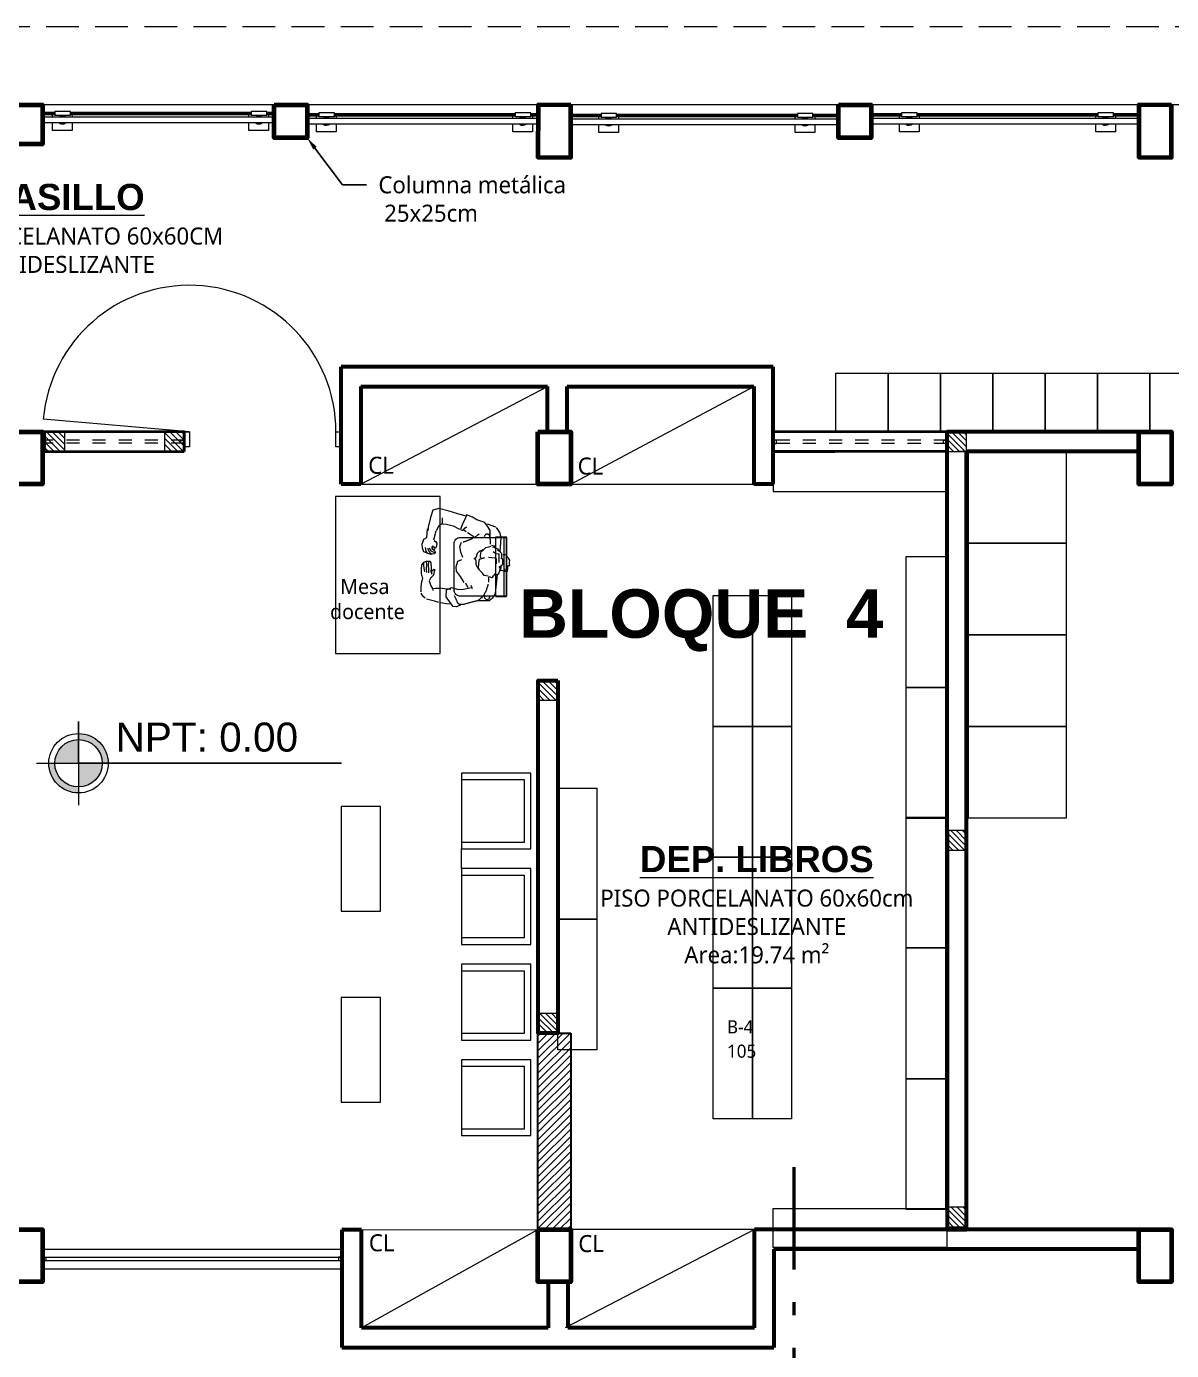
# Model space of a CAD drawing. Header units: millimetres. Extents: x 1 to 121, y 0 to 90.
# Drawn here: x 80.15 to 88.9, y 15.6 to 25.71 of the extents above; entities that cross this region are included whole.
import ezdxf
from ezdxf import colors
from ezdxf.entities.mleader import LeaderData, LeaderLine
from ezdxf.enums import TextEntityAlignment as Align
from ezdxf.math import Vec2, Vec3

# ---------------------------------------------------------------- set-up
doc = ezdxf.new("R2010")
doc.units = ezdxf.units.MM
doc.linetypes.add('1CORTE', pattern=[1.5, 1, -0.25, 0, -0.25])
doc.linetypes.add('DASHED2', pattern=[0.375, 0.25, -0.125])
doc.layers.add('01', color=7, linetype='Continuous', lineweight=5, true_color=0xcc6600)
doc.layers.add('Mobiliario', color=7, linetype='Continuous', lineweight=0, true_color=0x7f7f7f)
for name, color, linetype, lineweight in [('A-FLOR-HRAL', 11, 'Continuous', 9), ('AA. Proyeccion Corte', 10, '1CORTE', 50), ('COLUMNAS 50', 32, 'Continuous', 70), ('COLUMNAS REFOR.', 40, 'Continuous', 25), ('COLUMNETASSS', 211, 'Continuous', 20), ('Equipamiento SR', 23, 'Continuous', 0), ('GRAFO 4', 7, 'Continuous', 30), ('GRAFO00', 7, 'Continuous', 0), ('letras sr', 7, 'Continuous', 5), ('Muebles', 252, 'Continuous', 0), ('muro bajo', 191, 'Continuous', 40), ('Muros el', 144, 'Continuous', 60), ('Puertas El', 21, 'Continuous', 15), ('TEXTO 100', 7, 'Continuous', 20), ('TEXTOS-SUBTITULO', 7, 'Continuous', 30), ('Vanos', 140, 'Continuous', 5)]:
    doc.layers.add(name, color=color, linetype=linetype, lineweight=lineweight)
doc.layers.add('perimetroooo', color=3, linetype='Continuous')
doc.styles.add('Generales', font='trebuc.ttf', dxfattribs={"height": 0.1})
doc.styles.add('JOS', font='arial.ttf', dxfattribs={"height": 1})
doc.styles.add('Santa Rosa 1 50', font='trebuc.ttf')
doc.styles.add('TURBO_BASS', font='swisseb.ttf')

# ---------------------------------------------------------------- blocks, each defined once
blk = doc.blocks.new('Barandilla - 50 x 12mm-V66-Nivel 2')
at = {"layer": 'A-FLOR-HRAL'}
for p, q in [((-27, 93), (-88, 93)), ((-88, 93), (-88, 18)), ((-88, 18), (-88, -57)), ((34, 93), (13, 93)), ((25, 3), (25, 34)), ((27, 79), (57, 79)), ((27, 79), (27, -40)), ((57, 79), (57, -40)), ((-88, -57), (-27, -57)), ((13, -57), (34, -57)), ((57, -40), (27, -40))]:
    blk.add_line(p, q, dxfattribs=at)
for centre, radius, start, end in [((-1, 18), 39.4, 144.0345, 215.4043), ((-19, -78), 120, 93.547, 96.3187), ((-19, -78), 120, 68.282, 74.1525), ((-18, 114), 120, 285.3761, 291.1568), ((-18, 114), 120, 263.1201, 266.0068)]:
    blk.add_arc(centre, radius, start, end, dxfattribs=at)
blk = doc.blocks.new('Barandilla - 50 x 12mm-V67-Nivel 2')
at = {"layer": 'A-FLOR-HRAL'}
for p, q in [((-27, 93), (-88, 93)), ((-88, 93), (-88, 18)), ((-88, 18), (-88, -57)), ((34, 93), (13, 93)), ((25, 3), (25, 34)), ((27, 79), (57, 79)), ((27, 79), (27, -40)), ((57, 79), (57, -40)), ((-88, -57), (-27, -57)), ((13, -57), (34, -57)), ((57, -40), (27, -40))]:
    blk.add_line(p, q, dxfattribs=at)
for centre, radius, start, end in [((-1, 18), 39.4, 144.0345, 215.4043), ((-19, -78), 120, 93.584, 96.3187), ((-19, -78), 120, 68.282, 74.2036), ((-18, 114), 120, 285.3312, 291.1568), ((-18, 114), 120, 263.1201, 265.9625)]:
    blk.add_arc(centre, radius, start, end, dxfattribs=at)
blk = doc.blocks.new('Barandilla - Barandilla-616239-Nivel 2')
at = {"layer": 'A-FLOR-HRAL'}
for p, q in [((102662, 39633), (102896, 39633)), ((102662, 39625), (102896, 39625)), ((102662, 39623), (102896, 39623)), ((102662, 39615), (102896, 39615)), ((104708, 39595), (102662, 39595)), ((103015, 39633), (104396, 39633)), ((103015, 39625), (104396, 39625)), ((103015, 39623), (104396, 39623)), ((103015, 39615), (104396, 39615)), ((104515, 39633), (104708, 39633)), ((104515, 39625), (104708, 39625)), ((104515, 39623), (104708, 39623)), ((104515, 39615), (104708, 39615)), ((102662, 39555), (104708, 39555))]:
    blk.add_line(p, q, dxfattribs=at)
at = {"extrusion": (0, 0, -1), "zscale": -1, "rotation": 90.00000000000024}
for name, p in [('Barandilla - 50 x 12mm-V67-Nivel 2', (-102935, 39581)), ('Barandilla - 50 x 12mm-V66-Nivel 2', (-104435, 39581))]:
    blk.add_blockref(name, p, dxfattribs=at)
blk = doc.blocks.new('Barandilla - 50 x 12mm-V68-Nivel 2')
at = {"layer": 'A-FLOR-HRAL'}
for p, q in [((-27, 93), (-88, 93)), ((-88, 93), (-88, 18)), ((-88, 18), (-88, -57)), ((34, 93), (13, 93)), ((25, 3), (25, 34)), ((27, 79), (57, 79)), ((27, 79), (27, -40)), ((57, 79), (57, -40)), ((-88, -57), (-27, -57)), ((13, -57), (34, -57)), ((57, -40), (27, -40))]:
    blk.add_line(p, q, dxfattribs=at)
for centre, radius, start, end in [((-1, 18), 39.4, 144.0345, 215.4043), ((-19, -78), 120, 93.5471, 96.3187), ((-19, -78), 120, 68.282, 74.1525), ((-18, 114), 120, 285.3761, 291.1568), ((-18, 114), 120, 263.1201, 266.0068)]:
    blk.add_arc(centre, radius, start, end, dxfattribs=at)
blk = doc.blocks.new('Barandilla - 50 x 12mm-V69-Nivel 2')
at = {"layer": 'A-FLOR-HRAL'}
for p, q in [((-27, 93), (-88, 93)), ((-88, 93), (-88, 18)), ((-88, 18), (-88, -57)), ((34, 93), (13, 93)), ((25, 3), (25, 34)), ((27, 79), (57, 79)), ((27, 79), (27, -40)), ((57, 79), (57, -40)), ((-88, -57), (-27, -57)), ((13, -57), (34, -57)), ((57, -40), (27, -40))]:
    blk.add_line(p, q, dxfattribs=at)
for centre, radius, start, end in [((-1, 18), 39.4, 144.0345, 215.4043), ((-19, -78), 120, 93.584, 96.3187), ((-19, -78), 120, 68.282, 74.2035), ((-18, 114), 120, 285.3313, 291.1568), ((-18, 114), 120, 263.1201, 265.9625)]:
    blk.add_arc(centre, radius, start, end, dxfattribs=at)
blk = doc.blocks.new('Barandilla - Barandilla-616307-Nivel 2')
at = {"layer": 'A-FLOR-HRAL'}
for p, q in [((100367, 39628), (100600, 39628)), ((100367, 39620), (100600, 39620)), ((100367, 39618), (100600, 39618)), ((100367, 39610), (100600, 39610)), ((102412, 39590), (100367, 39590)), ((100719, 39628), (102100, 39628)), ((100719, 39620), (102100, 39620)), ((100719, 39618), (102100, 39618)), ((100719, 39610), (102100, 39610)), ((102219, 39628), (102412, 39628)), ((102219, 39620), (102412, 39620)), ((102219, 39618), (102412, 39618)), ((102219, 39610), (102412, 39610)), ((100367, 39550), (102412, 39550))]:
    blk.add_line(p, q, dxfattribs=at)
at = {"extrusion": (0, 0, -1), "zscale": -1, "rotation": 90.00000000000024}
for name, p in [('Barandilla - 50 x 12mm-V69-Nivel 2', (-100639, 39576)), ('Barandilla - 50 x 12mm-V68-Nivel 2', (-102139, 39576))]:
    blk.add_blockref(name, p, dxfattribs=at)
blk = doc.blocks.new('Barandilla - 50 x 12mm-V70-Nivel 2')
at = {"layer": 'A-FLOR-HRAL'}
for p, q in [((-27, 93), (-88, 93)), ((-88, 93), (-88, 18)), ((-88, 18), (-88, -57)), ((34, 93), (13, 93)), ((25, 3), (25, 34)), ((27, 79), (57, 79)), ((27, 79), (27, -40)), ((57, 79), (57, -40)), ((-88, -57), (-27, -57)), ((13, -57), (34, -57)), ((57, -40), (27, -40))]:
    blk.add_line(p, q, dxfattribs=at)
for centre, radius, start, end in [((-1, 18), 39.4, 144.0345, 215.4043), ((-19, -78), 120, 93.567, 96.3187), ((-19, -78), 120, 68.282, 74.1525), ((-18, 114), 120, 285.3761, 291.1568), ((-18, 114), 120, 263.1201, 265.988)]:
    blk.add_arc(centre, radius, start, end, dxfattribs=at)
blk = doc.blocks.new('Barandilla - 50 x 12mm-V71-Nivel 2')
at = {"layer": 'A-FLOR-HRAL'}
for p, q in [((-27, 93), (-88, 93)), ((-88, 93), (-88, 18)), ((-88, 18), (-88, -57)), ((34, 93), (13, 93)), ((25, 3), (25, 34)), ((27, 79), (57, 79)), ((27, 79), (27, -40)), ((57, 79), (57, -40)), ((-88, -57), (-27, -57)), ((13, -57), (34, -57)), ((57, -40), (27, -40))]:
    blk.add_line(p, q, dxfattribs=at)
for centre, radius, start, end in [((-1, 18), 39.4, 144.0345, 215.4043), ((-19, -78), 120, 93.584, 96.3187), ((-19, -78), 120, 68.282, 74.185), ((-18, 114), 120, 285.3507, 291.1568), ((-18, 114), 120, 263.1201, 265.9625)]:
    blk.add_arc(centre, radius, start, end, dxfattribs=at)
blk = doc.blocks.new('Barandilla - Barandilla-616371-Nivel 2')
at = {"layer": 'A-FLOR-HRAL'}
for p, q in [((98350, 39633), (98444, 39633)), ((98350, 39625), (98444, 39625)), ((98350, 39623), (98444, 39623)), ((98350, 39615), (98444, 39615)), ((100117, 39595), (98350, 39595)), ((98563, 39633), (99944, 39633)), ((98563, 39625), (99944, 39625)), ((98563, 39623), (99944, 39623)), ((98563, 39615), (99944, 39615)), ((100063, 39633), (100117, 39633)), ((100063, 39625), (100117, 39625)), ((100063, 39623), (100117, 39623)), ((100063, 39615), (100117, 39615)), ((98350, 39555), (100117, 39555))]:
    blk.add_line(p, q, dxfattribs=at)
at = {"extrusion": (0, 0, -1), "zscale": -1, "rotation": 90.00000000000027}
for name, p in [('Barandilla - 50 x 12mm-V71-Nivel 2', (-98483, 39581)), ('Barandilla - 50 x 12mm-V70-Nivel 2', (-99983, 39581))]:
    blk.add_blockref(name, p, dxfattribs=at)
blk = doc.blocks.new('Barandilla - 50 x 12mm-V72-Nivel 2')
at = {"layer": 'A-FLOR-HRAL'}
for p, q in [((-27, 93), (-88, 93)), ((-88, 93), (-88, 18)), ((-88, 18), (-88, -57)), ((34, 93), (13, 93)), ((25, 3), (25, 34)), ((27, 79), (57, 79)), ((27, 79), (27, -40)), ((57, 79), (57, -40)), ((-88, -57), (-27, -57)), ((13, -57), (34, -57)), ((57, -40), (27, -40))]:
    blk.add_line(p, q, dxfattribs=at)
for centre, radius, start, end in [((-1, 18), 39.4, 144.0345, 215.4043), ((-19, -78), 120, 93.567, 96.3187), ((-19, -78), 120, 68.282, 74.1525), ((-18, 114), 120, 285.3761, 291.1568), ((-18, 114), 120, 263.1201, 265.9881)]:
    blk.add_arc(centre, radius, start, end, dxfattribs=at)
blk = doc.blocks.new('Barandilla - 50 x 12mm-V73-Nivel 2')
at = {"layer": 'A-FLOR-HRAL'}
for p, q in [((-27, 93), (-88, 93)), ((-88, 93), (-88, 18)), ((-88, 18), (-88, -57)), ((34, 93), (13, 93)), ((25, 3), (25, 34)), ((27, 79), (57, 79)), ((27, 79), (27, -40)), ((57, 79), (57, -40)), ((-88, -57), (-27, -57)), ((13, -57), (34, -57)), ((57, -40), (27, -40))]:
    blk.add_line(p, q, dxfattribs=at)
for centre, radius, start, end in [((-1, 18), 39.4, 144.0345, 215.4043), ((-19, -78), 120, 93.584, 96.3187), ((-19, -78), 120, 68.282, 74.185), ((-18, 114), 120, 285.3507, 291.1568), ((-18, 114), 120, 263.1201, 265.9625)]:
    blk.add_arc(centre, radius, start, end, dxfattribs=at)
blk = doc.blocks.new('Barandilla - Barandilla-616438-Nivel 2')
at = {"layer": 'A-FLOR-HRAL'}
for p, q in [((96332, 39643), (96426, 39643)), ((96332, 39635), (96426, 39635)), ((96332, 39633), (96426, 39633)), ((96332, 39625), (96426, 39625)), ((98100, 39605), (96332, 39605)), ((96332, 39565), (98100, 39565)), ((96545, 39643), (97926, 39643)), ((96545, 39635), (97926, 39635)), ((96545, 39633), (97926, 39633)), ((96545, 39625), (97926, 39625)), ((98045, 39643), (98100, 39643)), ((98045, 39635), (98100, 39635)), ((98045, 39633), (98100, 39633)), ((98045, 39625), (98100, 39625))]:
    blk.add_line(p, q, dxfattribs=at)
at = {"extrusion": (0, 0, -1), "zscale": -1, "rotation": 90.00000000000027}
for name, p in [('Barandilla - 50 x 12mm-V73-Nivel 2', (-96466, 39591)), ('Barandilla - 50 x 12mm-V72-Nivel 2', (-97966, 39591))]:
    blk.add_blockref(name, p, dxfattribs=at)
blk = doc.blocks.new('A$C5A0F33B4')
at = {"layer": 'Puertas El', "linetype": 'Continuous'}
blk.add_line((1.12, 1.16), (1.218, 2.276), dxfattribs=at)
at = {"layer": 'Puertas El', "linetype": 'ByBlock'}
for p, q in [((1.005, 1.16), (1.005, 1.2)), ((1.005, 1.2), (1.12, 1.2)), ((1.12, 1.2), (1.005, 1.2)), ((1.12, 1.16), (1.005, 1.16)), ((1.12, 1.2), (1.12, 1.16)), ((1.005, 0), (1.005, 0.04)), ((1.005, 0.04), (1.12, 0.04)), ((1.12, 0), (1.005, 0)), ((1.12, 0), (1.005, 0)), ((1.12, 0), (1.005, 0)), ((1.12, 0.04), (1.12, 0))]:
    blk.add_line(p, q, dxfattribs=at)
blk.add_arc((1.12, 1.16), 1.12, 270, 85, dxfattribs=at)
blk = doc.blocks.new('A$C196F1E11')
at = {"layer": '01', "lineweight": 5}
h = blk.add_hatch(dxfattribs=at)
h.set_pattern_fill('ANSI31', scale=0.01, angle=-90)
h.set_pattern_definition([(315, (-134.044812, -149.728227), (0.0224506403, 0.0224506403), [])])
h.paths.add_polyline_path([(0, 0.15), (0, 0), (0.15, 0), (0.15, 0.15)])
at = {"layer": 'COLUMNETASSS', "color": 7, "lineweight": 5}
blk.add_lwpolyline([(0, 0.15), (0, 0), (0.15, 0), (0.15, 0.15)], close=True, dxfattribs=at)
blk = doc.blocks.new('A$C25F65E93')
at = {"layer": 'Equipamiento SR', "linetype": 'Continuous'}
for p, q in [((0.018, 0.478), (0, 0.478)), ((0, 0.022), (0, 0.478)), ((0.082, 0.478), (0.018, 0.478)), ((0.018, 0.022), (0.018, 0.478)), ((0.082, 0.022), (0.082, 0.478)), ((0.126, 0.478), (0.127, 0.482)), ((0.127, 0.482), (0.128, 0.486)), ((0.128, 0.486), (0.13, 0.49)), ((0.13, 0.49), (0.133, 0.493)), ((0.133, 0.493), (0.135, 0.496)), ((0.135, 0.496), (0.139, 0.498)), ((0.139, 0.498), (0.142, 0.5)), ((0.142, 0.5), (0.146, 0.5)), ((0.146, 0.5), (0.15, 0.5)), ((0.15, 0.5), (0.154, 0.5)), ((0.154, 0.5), (0.157, 0.498)), ((0.157, 0.498), (0.16, 0.496)), ((0.16, 0.496), (0.163, 0.493)), ((0.163, 0.493), (0.166, 0.49)), ((0.166, 0.49), (0.167, 0.488)), ((0.167, 0.488), (0.171, 0.478)), ((0.018, 0.022), (0, 0.022)), ((0.082, 0.022), (0.018, 0.022)), ((0.127, 0.019), (0.126, 0.022)), ((0.128, 0.015), (0.127, 0.019)), ((0.13, 0.011), (0.128, 0.015)), ((0.133, 0.007), (0.13, 0.011)), ((0.135, 0.005), (0.133, 0.007)), ((0.139, 0.002), (0.135, 0.005)), ((0.142, 0.001), (0.139, 0.002)), ((0.146, 0), (0.142, 0.001)), ((0.154, 0.001), (0.15, 0)), ((0.157, 0.002), (0.154, 0.001)), ((0.16, 0.005), (0.157, 0.002)), ((0.163, 0.007), (0.16, 0.005)), ((0.166, 0.011), (0.163, 0.007)), ((0.167, 0.013), (0.166, 0.011)), ((0.171, 0.022), (0.167, 0.013)), ((0.15, 0), (0.146, 0))]:
    blk.add_line(p, q, dxfattribs=at)
blk.add_lwpolyline([(0, 0.025), (0.35, 0.025, 0.414214), (0.4, 0.075), (0.4, 0.425, 0.414214), (0.35, 0.475), (0, 0.475), (0, 0.025)], format="xyb", dxfattribs=at)
blk = doc.blocks.new('A$C774D03AA')
at = {"layer": 'Equipamiento SR'}
for p, q in [((0.014, 0.588), (0.069, 0.608)), ((0.069, 0.608), (0.142, 0.625)), ((0.142, 0.625), (0.17, 0.628)), ((0.221, 0.634), (0.156, 0.629)), ((0.234, 0.659), (0.221, 0.634)), ((0.272, 0.671), (0.234, 0.659)), ((0.304, 0.667), (0.272, 0.671)), ((0.327, 0.639), (0.298, 0.644)), ((0.326, 0.601), (0.303, 0.614)), ((0.331, 0.657), (0.304, 0.667)), ((0.338, 0.611), (0.307, 0.627)), ((0.342, 0.631), (0.327, 0.639)), ((0.353, 0.607), (0.331, 0.657)), ((0.35, 0.598), (0.338, 0.611)), ((0.439, 0.621), (0.402, 0.619)), ((0.41, 0.657), (0.403, 0.64)), ((0.403, 0.64), (0.403, 0.611)), ((0.403, 0.611), (0.415, 0.604)), ((0.427, 0.636), (0.405, 0.638)), ((0.431, 0.673), (0.412, 0.659)), ((0.433, 0.657), (0.412, 0.658)), ((0.462, 0.638), (0.427, 0.636)), ((0.464, 0.676), (0.431, 0.673)), ((0.456, 0.656), (0.433, 0.657)), ((0.462, 0.62), (0.439, 0.621)), ((0.485, 0.651), (0.456, 0.656)), ((0.489, 0.635), (0.462, 0.638)), ((0.491, 0.619), (0.462, 0.62)), ((0.494, 0.675), (0.464, 0.676)), ((0.515, 0.674), (0.494, 0.675)), ((0.515, 0.673), (0.534, 0.668)), ((0.533, 0.606), (0.554, 0.618)), ((0.534, 0.668), (0.561, 0.675)), ((0.554, 0.618), (0.591, 0.604)), ((0.561, 0.675), (0.599, 0.681)), ((0.599, 0.681), (0.638, 0.681)), ((0.673, 0.664), (0.647, 0.679)), ((0.686, 0.648), (0.673, 0.664)), ((0.709, 0.577), (0.694, 0.638)), ((0, 0.543), (0.014, 0.588)), ((0.02, 0.464), (0, 0.543)), ((0.082, 0.515), (0.071, 0.516)), ((0.113, 0.516), (0.082, 0.515)), ((0.13, 0.54), (0.113, 0.516)), ((0.117, 0.515), (0.121, 0.484)), ((0.169, 0.562), (0.13, 0.54)), ((0.173, 0.567), (0.243, 0.584)), ((0.246, 0.578), (0.252, 0.569)), ((0.252, 0.569), (0.264, 0.559)), ((0.264, 0.559), (0.287, 0.562)), ((0.287, 0.562), (0.304, 0.569)), ((0.289, 0.594), (0.307, 0.596)), ((0.295, 0.582), (0.289, 0.594)), ((0.301, 0.595), (0.294, 0.594)), ((0.294, 0.594), (0.296, 0.576)), ((0.304, 0.569), (0.295, 0.582)), ((0.313, 0.589), (0.301, 0.595)), ((0.301, 0.574), (0.314, 0.576)), ((0.307, 0.596), (0.313, 0.586)), ((0.314, 0.576), (0.313, 0.589)), ((0.313, 0.586), (0.331, 0.57)), ((0.34, 0.575), (0.326, 0.601)), ((0.331, 0.57), (0.348, 0.58)), ((0.348, 0.58), (0.353, 0.607)), ((0.415, 0.604), (0.458, 0.602)), ((0.458, 0.602), (0.481, 0.605)), ((0.474, 0.595), (0.465, 0.58)), ((0.465, 0.58), (0.468, 0.574)), ((0.468, 0.574), (0.483, 0.579)), ((0.487, 0.597), (0.474, 0.595)), ((0.481, 0.605), (0.501, 0.598)), ((0.483, 0.579), (0.511, 0.585)), ((0.501, 0.598), (0.487, 0.597)), ((0.511, 0.585), (0.533, 0.606)), ((0.591, 0.604), (0.612, 0.592)), ((0.607, 0.533), (0.609, 0.517)), ((0.611, 0.588), (0.608, 0.561)), ((0.608, 0.565), (0.608, 0.532)), ((0.609, 0.517), (0.611, 0.5)), ((0.612, 0.592), (0.628, 0.59)), ((0.618, 0.587), (0.618, 0.591)), ((0.718, 0.544), (0.709, 0.577)), ((0.718, 0.539), (0.722, 0.515)), ((0.722, 0.515), (0.726, 0.486)), ((0.041, 0.398), (0.02, 0.464)), ((0.121, 0.484), (0.133, 0.433)), ((0.133, 0.433), (0.158, 0.386)), ((0.445, 0.41), (0.402, 0.397)), ((0.479, 0.408), (0.445, 0.41)), ((0.521, 0.377), (0.479, 0.408)), ((0.621, 0.485), (0.605, 0.447)), ((0.605, 0.447), (0.617, 0.402)), ((0.611, 0.5), (0.613, 0.483)), ((0.613, 0.483), (0.615, 0.467)), ((0.615, 0.467), (0.616, 0.452)), ((0.676, 0.486), (0.621, 0.485)), ((0.678, 0.418), (0.668, 0.424)), ((0.729, 0.45), (0.676, 0.486)), ((0.687, 0.414), (0.678, 0.418)), ((0.694, 0.411), (0.687, 0.414)), ((0.7, 0.408), (0.694, 0.411)), ((0.705, 0.406), (0.7, 0.408)), ((0.709, 0.404), (0.705, 0.406)), ((0.726, 0.486), (0.73, 0.451)), ((0.748, 0.435), (0.729, 0.45)), ((0.739, 0.378), (0.753, 0.412)), ((0.753, 0.412), (0.748, 0.435)), ((0.059, 0.335), (0.041, 0.398)), ((0.05, 0.331), (0.08, 0.341)), ((0.067, 0.287), (0.05, 0.331)), ((0.08, 0.341), (0.117, 0.363)), ((0.117, 0.363), (0.161, 0.377)), ((0.148, 0.343), (0.141, 0.329)), ((0.168, 0.36), (0.148, 0.343)), ((0.161, 0.377), (0.168, 0.36)), ((0.179, 0.335), (0.164, 0.355)), ((0.184, 0.325), (0.214, 0.277)), ((0.237, 0.304), (0.235, 0.301)), ((0.238, 0.308), (0.237, 0.304)), ((0.24, 0.311), (0.238, 0.308)), ((0.241, 0.315), (0.24, 0.311)), ((0.242, 0.318), (0.241, 0.315)), ((0.243, 0.321), (0.242, 0.318)), ((0.245, 0.324), (0.243, 0.321)), ((0.246, 0.327), (0.245, 0.324)), ((0.247, 0.33), (0.246, 0.327)), ((0.248, 0.333), (0.247, 0.33)), ((0.249, 0.336), (0.248, 0.333)), ((0.25, 0.339), (0.249, 0.336)), ((0.251, 0.342), (0.25, 0.339)), ((0.252, 0.345), (0.251, 0.342)), ((0.253, 0.349), (0.252, 0.345)), ((0.254, 0.352), (0.253, 0.349)), ((0.255, 0.355), (0.254, 0.352)), ((0.256, 0.358), (0.255, 0.355)), ((0.29, 0.384), (0.258, 0.369)), ((0.335, 0.375), (0.29, 0.384)), ((0.376, 0.361), (0.335, 0.375)), ((0.402, 0.397), (0.389, 0.368)), ((0.566, 0.349), (0.521, 0.377)), ((0.578, 0.334), (0.572, 0.337)), ((0.585, 0.33), (0.578, 0.334)), ((0.592, 0.326), (0.585, 0.33)), ((0.6, 0.323), (0.592, 0.326)), ((0.608, 0.318), (0.6, 0.323)), ((0.62, 0.368), (0.603, 0.293)), ((0.617, 0.402), (0.62, 0.368)), ((0.713, 0.403), (0.709, 0.404)), ((0.716, 0.402), (0.713, 0.403)), ((0.718, 0.4), (0.716, 0.402)), ((0.721, 0.399), (0.718, 0.4)), ((0.719, 0.301), (0.72, 0.307)), ((0.72, 0.307), (0.722, 0.313)), ((0.723, 0.398), (0.721, 0.399)), ((0.722, 0.313), (0.724, 0.319)), ((0.725, 0.396), (0.723, 0.398)), ((0.724, 0.319), (0.725, 0.325)), ((0.727, 0.395), (0.725, 0.396)), ((0.725, 0.325), (0.727, 0.33)), ((0.728, 0.393), (0.727, 0.395)), ((0.727, 0.33), (0.728, 0.336)), ((0.73, 0.391), (0.728, 0.393)), ((0.728, 0.336), (0.73, 0.342)), ((0.731, 0.389), (0.73, 0.391)), ((0.73, 0.342), (0.731, 0.347)), ((0.732, 0.387), (0.731, 0.389)), ((0.731, 0.347), (0.733, 0.352)), ((0.733, 0.385), (0.732, 0.387)), ((0.734, 0.382), (0.733, 0.385)), ((0.733, 0.352), (0.734, 0.357)), ((0.735, 0.38), (0.734, 0.382)), ((0.734, 0.362), (0.735, 0.366)), ((0.734, 0.357), (0.734, 0.362)), ((0.735, 0.377), (0.735, 0.38)), ((0.735, 0.374), (0.735, 0.377)), ((0.735, 0.37), (0.735, 0.374)), ((0.735, 0.366), (0.735, 0.37)), ((0.086, 0.254), (0.067, 0.287)), ((0.108, 0.191), (0.086, 0.254)), ((0.202, 0.245), (0.195, 0.234)), ((0.209, 0.254), (0.202, 0.245)), ((0.214, 0.262), (0.209, 0.254)), ((0.219, 0.269), (0.214, 0.262)), ((0.222, 0.275), (0.219, 0.269)), ((0.225, 0.28), (0.222, 0.275)), ((0.228, 0.284), (0.225, 0.28)), ((0.23, 0.289), (0.228, 0.284)), ((0.232, 0.293), (0.23, 0.289)), ((0.234, 0.297), (0.232, 0.293)), ((0.235, 0.301), (0.234, 0.297)), ((0.318, 0.205), (0.299, 0.184)), ((0.318, 0.215), (0.314, 0.204)), ((0.322, 0.223), (0.318, 0.215)), ((0.33, 0.221), (0.318, 0.205)), ((0.325, 0.23), (0.322, 0.223)), ((0.329, 0.235), (0.325, 0.23)), ((0.333, 0.24), (0.329, 0.235)), ((0.359, 0.224), (0.33, 0.221)), ((0.336, 0.243), (0.333, 0.24)), ((0.339, 0.246), (0.336, 0.243)), ((0.342, 0.247), (0.339, 0.246)), ((0.345, 0.249), (0.342, 0.247)), ((0.348, 0.25), (0.345, 0.249)), ((0.351, 0.251), (0.348, 0.25)), ((0.354, 0.252), (0.351, 0.251)), ((0.356, 0.253), (0.354, 0.252)), ((0.359, 0.253), (0.356, 0.253)), ((0.361, 0.254), (0.359, 0.253)), ((0.374, 0.224), (0.359, 0.224)), ((0.363, 0.254), (0.361, 0.254)), ((0.365, 0.255), (0.363, 0.254)), ((0.367, 0.255), (0.365, 0.255)), ((0.369, 0.256), (0.367, 0.255)), ((0.371, 0.257), (0.369, 0.256)), ((0.372, 0.258), (0.371, 0.257)), ((0.374, 0.259), (0.372, 0.258)), ((0.375, 0.26), (0.374, 0.259)), ((0.383, 0.218), (0.374, 0.224)), ((0.376, 0.261), (0.375, 0.26)), ((0.377, 0.262), (0.376, 0.261)), ((0.378, 0.265), (0.377, 0.264)), ((0.377, 0.264), (0.377, 0.262)), ((0.377, 0.195), (0.383, 0.218)), ((0.383, 0.214), (0.377, 0.195)), ((0.379, 0.268), (0.378, 0.266)), ((0.378, 0.266), (0.378, 0.265)), ((0.38, 0.271), (0.379, 0.27)), ((0.379, 0.27), (0.379, 0.269)), ((0.379, 0.269), (0.379, 0.268)), ((0.381, 0.272), (0.38, 0.271)), ((0.38, 0.271), (0.38, 0.271)), ((0.382, 0.272), (0.381, 0.272)), ((0.383, 0.272), (0.382, 0.272)), ((0.384, 0.271), (0.383, 0.272)), ((0.387, 0.233), (0.383, 0.214)), ((0.385, 0.271), (0.384, 0.271)), ((0.385, 0.27), (0.385, 0.271)), ((0.386, 0.269), (0.385, 0.27)), ((0.387, 0.268), (0.386, 0.269)), ((0.388, 0.267), (0.387, 0.268)), ((0.42, 0.237), (0.387, 0.233)), ((0.388, 0.266), (0.388, 0.267)), ((0.389, 0.265), (0.388, 0.266)), ((0.39, 0.264), (0.389, 0.265)), ((0.39, 0.262), (0.39, 0.264)), ((0.391, 0.261), (0.39, 0.262)), ((0.392, 0.261), (0.391, 0.261)), ((0.394, 0.26), (0.392, 0.261)), ((0.395, 0.259), (0.394, 0.26)), ((0.397, 0.259), (0.395, 0.259)), ((0.398, 0.259), (0.397, 0.259)), ((0.4, 0.259), (0.398, 0.259)), ((0.402, 0.258), (0.4, 0.259)), ((0.404, 0.258), (0.402, 0.258)), ((0.406, 0.258), (0.404, 0.258)), ((0.409, 0.258), (0.406, 0.258)), ((0.411, 0.258), (0.409, 0.258)), ((0.414, 0.258), (0.411, 0.258)), ((0.417, 0.258), (0.414, 0.258)), ((0.42, 0.258), (0.417, 0.258)), ((0.423, 0.258), (0.42, 0.258)), ((0.453, 0.239), (0.42, 0.237)), ((0.426, 0.257), (0.423, 0.258)), ((0.429, 0.257), (0.426, 0.257)), ((0.432, 0.256), (0.429, 0.257)), ((0.436, 0.255), (0.432, 0.256)), ((0.44, 0.253), (0.436, 0.255)), ((0.445, 0.251), (0.44, 0.253)), ((0.45, 0.248), (0.445, 0.251)), ((0.456, 0.244), (0.45, 0.248)), ((0.475, 0.231), (0.453, 0.239)), ((0.464, 0.239), (0.456, 0.244)), ((0.472, 0.233), (0.464, 0.239)), ((0.494, 0.21), (0.475, 0.231)), ((0.512, 0.196), (0.494, 0.21)), ((0.613, 0.285), (0.59, 0.297)), ((0.657, 0.198), (0.664, 0.203)), ((0.664, 0.203), (0.67, 0.208)), ((0.67, 0.208), (0.676, 0.213)), ((0.676, 0.213), (0.682, 0.218)), ((0.682, 0.218), (0.688, 0.224)), ((0.688, 0.224), (0.693, 0.229)), ((0.693, 0.229), (0.697, 0.235)), ((0.697, 0.235), (0.7, 0.24)), ((0.7, 0.24), (0.703, 0.245)), ((0.703, 0.245), (0.706, 0.251)), ((0.707, 0.16), (0.705, 0.249)), ((0.706, 0.251), (0.708, 0.256)), ((0.708, 0.256), (0.709, 0.262)), ((0.709, 0.262), (0.71, 0.267)), ((0.71, 0.267), (0.712, 0.272)), ((0.712, 0.272), (0.713, 0.278)), ((0.713, 0.278), (0.714, 0.284)), ((0.714, 0.284), (0.716, 0.289)), ((0.716, 0.289), (0.717, 0.295)), ((0.717, 0.295), (0.719, 0.301)), ((0.142, 0.166), (0.108, 0.191)), ((0.144, 0.108), (0.12, 0.172)), ((0.168, 0.152), (0.142, 0.166)), ((0.184, 0.078), (0.145, 0.104)), ((0.216, 0.151), (0.168, 0.152)), ((0.198, 0.152), (0.189, 0.154)), ((0.207, 0.151), (0.198, 0.152)), ((0.217, 0.15), (0.207, 0.151)), ((0.229, 0.15), (0.217, 0.15)), ((0.242, 0.149), (0.229, 0.15)), ((0.257, 0.149), (0.242, 0.149)), ((0.274, 0.148), (0.257, 0.149)), ((0.287, 0.12), (0.283, 0.14)), ((0.299, 0.108), (0.287, 0.12)), ((0.292, 0.162), (0.288, 0.143)), ((0.299, 0.184), (0.292, 0.162)), ((0.311, 0.089), (0.296, 0.131)), ((0.339, 0.118), (0.332, 0.129)), ((0.347, 0.107), (0.339, 0.118)), ((0.35, 0.083), (0.347, 0.107)), ((0.38, 0.112), (0.375, 0.164)), ((0.387, 0.103), (0.38, 0.112)), ((0.422, 0.102), (0.387, 0.103)), ((0.51, 0.12), (0.499, 0.113)), ((0.506, 0.107), (0.502, 0.093)), ((0.506, 0.098), (0.651, 0.112)), ((0.515, 0.126), (0.51, 0.12)), ((0.517, 0.167), (0.512, 0.196)), ((0.523, 0.13), (0.515, 0.126)), ((0.519, 0.16), (0.527, 0.139)), ((0.564, 0.162), (0.522, 0.162)), ((0.527, 0.139), (0.523, 0.13)), ((0.579, 0.168), (0.588, 0.17)), ((0.588, 0.17), (0.596, 0.172)), ((0.596, 0.172), (0.602, 0.174)), ((0.602, 0.174), (0.609, 0.176)), ((0.609, 0.176), (0.615, 0.178)), ((0.615, 0.178), (0.621, 0.18)), ((0.621, 0.18), (0.627, 0.182)), ((0.627, 0.182), (0.633, 0.185)), ((0.633, 0.185), (0.639, 0.187)), ((0.639, 0.187), (0.645, 0.191)), ((0.645, 0.191), (0.651, 0.194)), ((0.651, 0.194), (0.657, 0.198)), ((0.651, 0.112), (0.685, 0.133)), ((0.685, 0.133), (0.707, 0.16)), ((0.221, 0.066), (0.184, 0.078)), ((0.331, 0.075), (0.221, 0.066)), ((0.322, 0.082), (0.311, 0.089)), ((0.326, 0.085), (0.32, 0.096)), ((0.326, 0.084), (0.326, 0.085)), ((0.329, 0.075), (0.326, 0.084)), ((0.339, 0.066), (0.329, 0.075)), ((0.35, 0.061), (0.339, 0.066)), ((0.413, 0.083), (0.35, 0.083)), ((0.371, 0.061), (0.35, 0.061)), ((0.355, 0.045), (0.354, 0.055)), ((0.355, 0.028), (0.355, 0.045)), ((0.371, 0.018), (0.355, 0.028)), ((0.383, 0.067), (0.371, 0.061)), ((0.38, 0.01), (0.371, 0.018)), ((0.395, 0.055), (0.379, 0.059)), ((0.395, 0.002), (0.38, 0.01)), ((0.426, 0.055), (0.395, 0.055)), ((0.416, 0.004), (0.395, 0.002)), ((0.435, 0), (0.416, 0.004)), ((0.435, 0.061), (0.426, 0.055)), ((0.439, 0.069), (0.435, 0.061)), ((0.437, 0.013), (0.435, 0)), ((0.456, 0.015), (0.437, 0.013)), ((0.448, 0.084), (0.439, 0.069)), ((0.443, 0.069), (0.472, 0.073)), ((0.457, 0.075), (0.445, 0.078)), ((0.478, 0.018), (0.456, 0.015)), ((0.468, 0.074), (0.457, 0.075)), ((0.476, 0.038), (0.461, 0.038)), ((0.497, 0.084), (0.468, 0.074)), ((0.472, 0.073), (0.474, 0.056)), ((0.474, 0.056), (0.476, 0.038)), ((0.48, 0.038), (0.478, 0.018)), ((0.502, 0.093), (0.497, 0.084))]:
    blk.add_line(p, q, dxfattribs=at)
blk.add_lwpolyline([(0.278, 0.561), (0.278, 0.559)], dxfattribs=at)

msp = doc.modelspace()

# ---------------------------------------------------------------- hatches: boundary and pattern name
at = {"layer": 'Muebles'}
h = msp.add_hatch(dxfattribs=at)
h.set_pattern_fill('ANSI31', color=256, scale=0.32, angle=180)
h.set_pattern_definition([(225, (26.379817, -34.07631), (0.028284271, -0.028284271), [])])
h.paths.add_polyline_path([(84.306, 18.022), (84.306, 16.522), (84.056, 16.522), (84.056, 18.022)])
at = {"layer": 'TEXTO 100', "ltscale": 1.3}
h = msp.add_hatch(color=256, dxfattribs=at)
edge = h.paths.add_edge_path()
edge.add_line((80.727, 20.084), (80.546, 20.084))
edge.add_line((80.546, 20.084), (80.546, 19.903))
edge.add_arc((80.546, 20.084), 0.181, 270, 360)
edge = h.paths.add_edge_path()
edge.add_arc((80.546, 20.084), 0.181, 90, 180)
edge.add_line((80.366, 20.084), (80.546, 20.084))
edge.add_line((80.546, 20.084), (80.546, 20.265))
edge = h.paths.add_edge_path()
edge.add_line((80.546, 20.311), (80.546, 20.265))
edge.add_arc((80.546, 20.084), 0.181, 0, 90, ccw=False)
edge.add_line((80.727, 20.084), (80.773, 20.084))
edge.add_arc((80.546, 20.084), 0.227, 0, 90)
msp.add_hatch(color=256, dxfattribs=at).paths.add_polyline_path([(80.366, 20.084), (80.32, 20.084, 0.414214), (80.546, 19.857), (80.546, 19.903, -0.414214)])

# ---------------------------------------------------------------- linework, layer by layer
at = {"lineweight": 0}
msp.add_line((107.091, 25.114), (67.649, 25.114), dxfattribs=at)
at = {"layer": 'AA. Proyeccion Corte', "color": 7}
msp.add_line((86.014, 11.416), (86.014, 16.998), dxfattribs=at)
at = {"layer": 'COLUMNAS 50', "linetype": 'Continuous'}
for points in [[(80.021, 25.114), (80.271, 25.114), (80.271, 24.814), (80.021, 24.814), (80.021, 25.114)], [(82.042, 25.114), (82.292, 25.114), (82.292, 24.864), (82.042, 24.864), (82.042, 25.114)], [(86.351, 25.114), (86.601, 25.114), (86.601, 24.864), (86.351, 24.864), (86.351, 25.114)], [(80.021, 22.616), (80.271, 22.616), (80.271, 22.216), (80.021, 22.216), (80.021, 22.616)], [(84.056, 22.616), (84.306, 22.616), (84.306, 22.216), (84.056, 22.216), (84.056, 22.616)], [(88.646, 22.616), (88.896, 22.616), (88.896, 22.216), (88.646, 22.216), (88.646, 22.616)], [(80.021, 16.522), (80.271, 16.522), (80.271, 16.122), (80.021, 16.122), (80.021, 16.522)], [(84.056, 16.522), (84.306, 16.522), (84.306, 16.122), (84.056, 16.122), (84.056, 16.522)], [(88.646, 16.522), (88.896, 16.522), (88.896, 16.122), (88.646, 16.122), (88.646, 16.522)]]:
    msp.add_lwpolyline(points, dxfattribs=at)
for points in [[(84.307, 25.113), (84.057, 25.114), (84.056, 24.714), (84.306, 24.713)], [(88.897, 25.113), (88.647, 25.114), (88.646, 24.714), (88.896, 24.713)]]:
    msp.add_lwpolyline(points, close=True, dxfattribs=at)
at = {"layer": 'COLUMNAS REFOR.', "lineweight": 30}
msp.add_lwpolyline([(84.306, 18.022), (84.306, 16.522), (84.056, 16.522), (84.056, 18.022)], close=True, dxfattribs=at)
at = {"layer": 'Equipamiento SR'}
for points in [[(86.331, 22.616), (86.331, 23.066), (86.731, 23.066), (86.731, 22.616)], [(86.731, 22.616), (86.731, 23.066), (87.131, 23.066), (87.131, 22.616)], [(87.131, 22.616), (87.131, 23.066), (87.531, 23.066), (87.531, 22.616)], [(87.531, 22.616), (87.531, 23.066), (87.931, 23.066), (87.931, 22.616)], [(87.931, 22.616), (87.931, 23.066), (88.331, 23.066), (88.331, 22.616)], [(88.331, 22.616), (88.331, 23.066), (88.731, 23.066), (88.731, 22.616)], [(88.731, 22.616), (88.731, 23.066), (89.131, 23.066), (89.131, 22.616)]]:
    msp.add_lwpolyline(points, dxfattribs=at)
at = {"layer": 'Equipamiento SR', "linetype": 'Continuous', "elevation": 0.5}
for points in [[(85.854, 22.46), (85.854, 22.16), (87.181, 22.16), (87.181, 22.46), (85.854, 22.46), (86.324, 22.46)], [(83.31, 20.922), (83.31, 22.122), (82.51, 22.122), (82.51, 20.922), (83.31, 20.922)], [(87.17, 21.663), (87.17, 20.663), (86.87, 20.663), (86.87, 21.663), (87.17, 21.663)], [(85.694, 21.366), (85.694, 20.366), (85.394, 20.366), (85.394, 21.366), (85.694, 21.366)], [(85.994, 21.366), (85.994, 20.366), (85.694, 20.366), (85.694, 21.366), (85.994, 21.366)], [(87.17, 20.663), (87.17, 19.663), (86.87, 19.663), (86.87, 20.663), (87.17, 20.663)], [(85.694, 20.366), (85.694, 19.366), (85.394, 19.366), (85.394, 20.366), (85.694, 20.366)], [(85.994, 20.366), (85.994, 19.366), (85.694, 19.366), (85.694, 20.366), (85.994, 20.366)], [(83.471, 19.959), (83.951, 19.959), (83.951, 19.479), (83.471, 19.479)], [(84.507, 19.893), (84.507, 18.893), (84.207, 18.893), (84.207, 19.893), (84.507, 19.893)], [(82.553, 18.954), (82.853, 18.954), (82.853, 19.754), (82.553, 19.754), (82.553, 18.954)], [(87.17, 19.673), (87.17, 18.673), (86.87, 18.673), (86.87, 19.673), (87.17, 19.673)], [(83.471, 19.279), (83.471, 19.429)], [(85.694, 19.366), (85.694, 18.366), (85.394, 18.366), (85.394, 19.366), (85.694, 19.366)], [(85.994, 19.366), (85.994, 18.366), (85.694, 18.366), (85.694, 19.366), (85.994, 19.366)], [(83.471, 19.229), (83.951, 19.229), (83.951, 18.749), (83.471, 18.749)], [(84.507, 18.893), (84.507, 17.893), (84.207, 17.893), (84.207, 18.893), (84.507, 18.893)], [(87.17, 18.673), (87.17, 17.673), (86.87, 17.673), (86.87, 18.673), (87.17, 18.673)], [(83.471, 18.499), (83.951, 18.499), (83.951, 18.019), (83.471, 18.019)], [(85.694, 18.366), (85.694, 17.366), (85.394, 17.366), (85.394, 18.366), (85.694, 18.366)], [(85.994, 18.366), (85.994, 17.366), (85.694, 17.366), (85.694, 18.366), (85.994, 18.366)], [(82.553, 17.494), (82.853, 17.494), (82.853, 18.294), (82.553, 18.294), (82.553, 17.494)], [(83.471, 17.769), (83.951, 17.769), (83.951, 17.289), (83.471, 17.289)], [(87.17, 17.673), (87.17, 16.673), (86.87, 16.673), (86.87, 17.673), (87.17, 17.673)]]:
    msp.add_lwpolyline(points, dxfattribs=at)
for points in [[(83.471, 20.009), (83.471, 19.429), (84.001, 19.429), (84.001, 20.009)], [(83.471, 19.279), (83.471, 18.699), (84.001, 18.699), (84.001, 19.279)], [(83.471, 18.549), (83.471, 17.969), (84.001, 17.969), (84.001, 18.549)], [(83.471, 17.819), (83.471, 17.239), (84.001, 17.239), (84.001, 17.819)]]:
    msp.add_lwpolyline(points, close=True, dxfattribs=at)
at = {"layer": 'Equipamiento SR', "linetype": 'Continuous'}
msp.add_lwpolyline([(85.853, 16.384), (85.853, 16.683), (87.18, 16.683), (87.18, 16.384), (85.853, 16.384), (86.324, 16.383)], dxfattribs=at)
at = {"layer": 'GRAFO 4', "linetype": 'Continuous', "lineweight": 5}
msp.add_lwpolyline([(87.331, 22.466), (87.258, 22.466)], dxfattribs=at)
at = {"layer": 'GRAFO00', "color": 252, "linetype": 'DASHED2', "lineweight": 0}
msp.add_lwpolyline([(97.373, 25.714), (107.941, 25.714), (107.941, 15.422), (66.799, 15.422), (66.799, 25.714), (93.874, 25.714)], dxfattribs=at)
at = {"layer": 'Mobiliario', "linetype": 'Continuous'}
for p, q in [((82.703, 22.216), (84.128, 22.962)), ((84.306, 22.216), (85.704, 22.963)), ((82.703, 22.216), (85.704, 22.217)), ((84.058, 16.521), (82.708, 15.77)), ((85.709, 16.521), (84.263, 15.769)), ((85.709, 16.521), (84.306, 16.522))]:
    msp.add_line(p, q, dxfattribs=at)
at = {"layer": 'Mobiliario', "linetype": 'Continuous', "elevation": 0.5}
for points in [[(87.343, 22.466), (87.343, 21.766), (88.093, 21.766), (88.093, 22.466), (87.343, 22.466)], [(87.343, 21.766), (87.343, 21.066), (88.093, 21.066), (88.093, 21.766), (87.343, 21.766)], [(87.343, 21.066), (87.343, 20.366), (88.093, 20.366), (88.093, 21.066), (87.343, 21.066)], [(87.343, 20.366), (87.343, 19.666), (88.093, 19.666), (88.093, 20.366), (87.343, 20.366)], [(82.708, 16.52), (84.058, 16.521)]]:
    msp.add_lwpolyline(points, dxfattribs=at)
at = {"layer": 'muro bajo', "linetype": 'Continuous'}
for p, q in [((81.353, 22.616), (80.271, 22.616)), ((81.353, 22.616), (81.353, 22.466)), ((81.353, 22.466), (81.353, 22.616)), ((87.18, 22.616), (85.854, 22.616)), ((80.271, 22.466), (81.353, 22.466)), ((81.353, 22.529), (81.353, 22.554)), ((87.18, 22.466), (85.854, 22.466))]:
    msp.add_line(p, q, dxfattribs=at)
at = {"layer": 'Muros el', "ltscale": 0.05}
for p, q in [((85.854, 23.113), (82.553, 23.112)), ((82.553, 22.216), (82.553, 23.112)), ((85.854, 22.216), (85.854, 23.113)), ((82.703, 22.962), (84.128, 22.962)), ((82.703, 22.962), (82.703, 22.216)), ((84.128, 22.616), (84.128, 22.962)), ((84.278, 22.962), (85.704, 22.963)), ((84.278, 22.616), (84.278, 22.962)), ((85.704, 22.963), (85.704, 22.216)), ((88.646, 22.616), (87.18, 22.616)), ((88.646, 22.466), (87.331, 22.466)), ((82.708, 16.52), (82.558, 16.52)), ((82.558, 16.52), (82.558, 15.62)), ((82.708, 15.77), (82.708, 16.52)), ((88.646, 16.521), (85.709, 16.521)), ((85.709, 15.771), (85.709, 16.521)), ((85.859, 16.371), (85.859, 15.621)), ((88.646, 16.371), (85.859, 16.371)), ((84.133, 16.121), (84.134, 15.77)), ((84.284, 16.121), (84.284, 15.77)), ((84.134, 15.77), (82.708, 15.77)), ((85.709, 15.771), (84.284, 15.77)), ((82.558, 15.62), (85.859, 15.621))]:
    msp.add_line(p, q, dxfattribs=at)
for points in [[(87.18, 22.616), (87.181, 16.521), (87.331, 16.521), (87.331, 22.466)], [(82.703, 22.216), (82.553, 22.216)], [(85.854, 22.216), (85.704, 22.216)]]:
    msp.add_lwpolyline(points, dxfattribs=at)
msp.add_lwpolyline([(84.207, 20.716), (84.207, 18.022), (84.057, 18.022), (84.057, 20.716)], close=True, dxfattribs=at)
at = {"layer": 'TEXTO 100', "ltscale": 1.3}
msp.add_lwpolyline([(80.226, 20.084), (82.556, 20.084), (80.546, 20.084), (80.546, 20.404), (80.546, 19.764)], dxfattribs=at)
for radius in [0.227, 0.181]:
    msp.add_circle((80.546, 20.084), radius, dxfattribs=at)
at = {"layer": 'Vanos', "linetype": 'Continuous'}
for p, q in [((81.353, 22.616), (80.271, 22.616)), ((80.271, 22.529), (80.271, 22.554)), ((80.296, 22.554), (80.271, 22.554)), ((80.271, 22.529), (80.296, 22.529)), ((81.353, 22.466), (80.271, 22.466)), ((80.296, 22.529), (80.296, 22.554)), ((81.328, 22.529), (81.328, 22.554)), ((81.328, 22.554), (81.353, 22.554)), ((81.353, 22.529), (81.328, 22.529)), ((85.854, 22.528), (85.854, 22.553)), ((85.879, 22.553), (85.854, 22.553)), ((85.854, 22.528), (85.879, 22.528)), ((85.854, 22.466), (88.167, 22.466)), ((85.879, 22.528), (85.879, 22.553)), ((87.155, 22.528), (87.155, 22.553)), ((87.155, 22.553), (87.18, 22.553)), ((87.18, 22.528), (87.155, 22.528)), ((87.18, 22.528), (87.18, 22.553)), ((80.271, 16.372), (82.558, 16.372)), ((80.271, 16.309), (82.558, 16.309)), ((80.271, 16.309), (80.296, 16.309)), ((80.296, 16.309), (80.296, 16.284)), ((82.558, 16.309), (82.533, 16.309)), ((82.533, 16.309), (82.533, 16.284)), ((82.558, 16.309), (82.558, 16.284)), ((80.271, 16.284), (82.558, 16.284)), ((80.271, 16.222), (82.558, 16.222)), ((82.533, 16.284), (82.558, 16.284))]:
    msp.add_line(p, q, dxfattribs=at)
at = {"layer": 'Vanos', "linetype": 'DASHED2', "ltscale": 0.3}
for p, q in [((81.353, 22.554), (80.271, 22.554)), ((81.353, 22.529), (80.271, 22.529)), ((87.18, 22.553), (85.854, 22.553)), ((87.18, 22.528), (85.854, 22.528))]:
    msp.add_line(p, q, dxfattribs=at)

# ---------------------------------------------------------------- block references
at = {"layer": 'A-FLOR-HRAL', "xscale": 0.001, "yscale": 0.001, "zscale": 0.001}
for name in ['Barandilla - Barandilla-616438-Nivel 2', 'Barandilla - Barandilla-616371-Nivel 2', 'Barandilla - Barandilla-616307-Nivel 2', 'Barandilla - Barandilla-616239-Nivel 2']:
    msp.add_blockref(name, (-16.061, -14.584), dxfattribs=at)
at = {"layer": 'Equipamiento SR', "rotation": 90.00000000000001}
msp.add_blockref('A$C5A0F33B4', (82.553, 21.496), dxfattribs=at)
at = {"layer": 'Equipamiento SR', "xscale": -1, "rotation": 90}
msp.add_blockref('A$C774D03AA', (83.842, 22.031), dxfattribs=at)
at = {"layer": 'Equipamiento SR', "xscale": -1}
msp.add_blockref('A$C25F65E93', (83.815, 21.335), dxfattribs=at)
at = {"layer": 'perimetroooo', "color": 2}
for p in [(80.291, 22.466), (81.203, 22.466), (87.18, 22.466), (84.057, 20.566), (87.181, 19.419), (84.056, 18.022), (87.181, 16.541)]:
    msp.add_blockref('A$C196F1E11', p, dxfattribs=at)

# ---------------------------------------------------------------- texts
at = {"layer": 'Equipamiento SR', "insert": (82.317, 21.492), "char_height": 0.115, "attachment_point": 1, "style": 'Generales'}
msp.add_mtext_dynamic_manual_height_columns('\\pxqc;Mesa \\P docente', width=0.83281, gutter_width=1, heights=[0], dxfattribs=at)
at = {"layer": 'letras sr', "attachment_point": 1, "style": 'Santa Rosa 1 50'}
for s, width, insert, char_height in [('\\pxqc;{\\fSwis721 Ex BT|b1|i0|c0|p34;\\H1.25913x;\\LPASILLO\\P\\fTrebuchet MS|b0|i0|c0|p34;\\H0.65x;\\lPISO PORCELANATO 60x60CM ANTIDESLIZANTE}', 3.44388, (78.724, 24.511), 0.15884), ('\\pxqc,t11;{\\fSwis721 Ex BT|b1|i0|c0|p34;\\H1.25913x;\\LDEP. LIBROS\\P\\ptz;\\fTrebuchet MS|b0|i0|c0|p34;\\H0.65x;\\lPISO PORCELANATO 60x60cm \\PANTIDESLIZANTE\\H0.79422x;\\P\\H1.2591x;Area:19.74 m²}', 3.55391, (83.951, 19.452), 0.15884), ('B-4', 0.5528, (85.5, 18.12, 0.5), 0.1), ('105', 0.5528, (85.5, 17.934, 0.5), 0.1)]:
    msp.add_mtext_dynamic_manual_height_columns(s, width=width, gutter_width=1, heights=[0], dxfattribs=dict(at, insert=insert, char_height=char_height))
at = {"layer": 'Mobiliario', "linetype": 'Continuous', "char_height": 0.13, "attachment_point": 1, "style": 'Santa Rosa 1 50'}
for insert in [(82.759, 22.426), (84.359, 22.42), (82.764, 16.485), (84.364, 16.479)]:
    msp.add_mtext_dynamic_manual_height_columns('CL', width=0.51163, gutter_width=1, heights=[0], dxfattribs=dict(at, insert=insert))
at = {"layer": 'TEXTO 100', "ltscale": 1.3, "style": 'JOS'}
msp.add_text('NPT: 0.00', height=0.2218, rotation=0, dxfattribs=at).set_placement((80.829, 20.173))
at = {"layer": 'TEXTOS-SUBTITULO', "style": 'TURBO_BASS'}
msp.add_text('BLOQUE  4', height=0.3697, dxfattribs=at).set_placement((85.304, 21.043, 0), align=Align.CENTER)

# ---------------------------------------------------------------- leaders
at = {"layer": 'letras sr'}
ml = msp.add_multileader_mtext('Standard', dxfattribs=at)
ml.set_content('Columna metálica\\P 25x25cm', color=256, style='Generales')
ml.set_leader_properties()
ml.build(insert=Vec2(0, 0))
ml.multileader.update_dxf_attribs({"text_right_attachment_type": 6, "dogleg_length": 0.183, "arrow_head_size": 0.1})
ctx = ml.context
ctx.base_point, ctx.char_height, ctx.arrow_head_size, ctx.landing_gap_size, ctx.plane_origin = Vec3(82.747, 24.503), 0.13, 0.1, 0.09, Vec3(82.303, 26.016)
ctx.right_attachment = 6
notes = []
notes.append((ctx, [(0, (1, 1, 0), (82.564, 24.503), (1, 0), 0.183, [(0, [(82.292, 24.864)], 0, [])])]))
ctx.mtext.insert, ctx.mtext.width, ctx.mtext.flow_direction = Vec3(82.837, 24.569), 1.75326, 5
for ctx, leaders in notes:
    for number, flags, end, landing, length, lines in leaders:
        leader = LeaderData()
        leader.index, (leader.has_last_leader_line, leader.has_dogleg_vector, leader.attachment_direction) = number, flags
        leader.last_leader_point, leader.dogleg_vector, leader.dogleg_length = Vec3(end), Vec3(landing), length
        for number, points, colour, breaks in lines:
            line = LeaderLine()
            line.index, line.vertices, line.color, line.breaks = number, Vec3.list(points), colors.encode_raw_color(colour), breaks
            leader.lines.append(line)
        ctx.leaders.append(leader)

doc.saveas('drawing.dxf')
